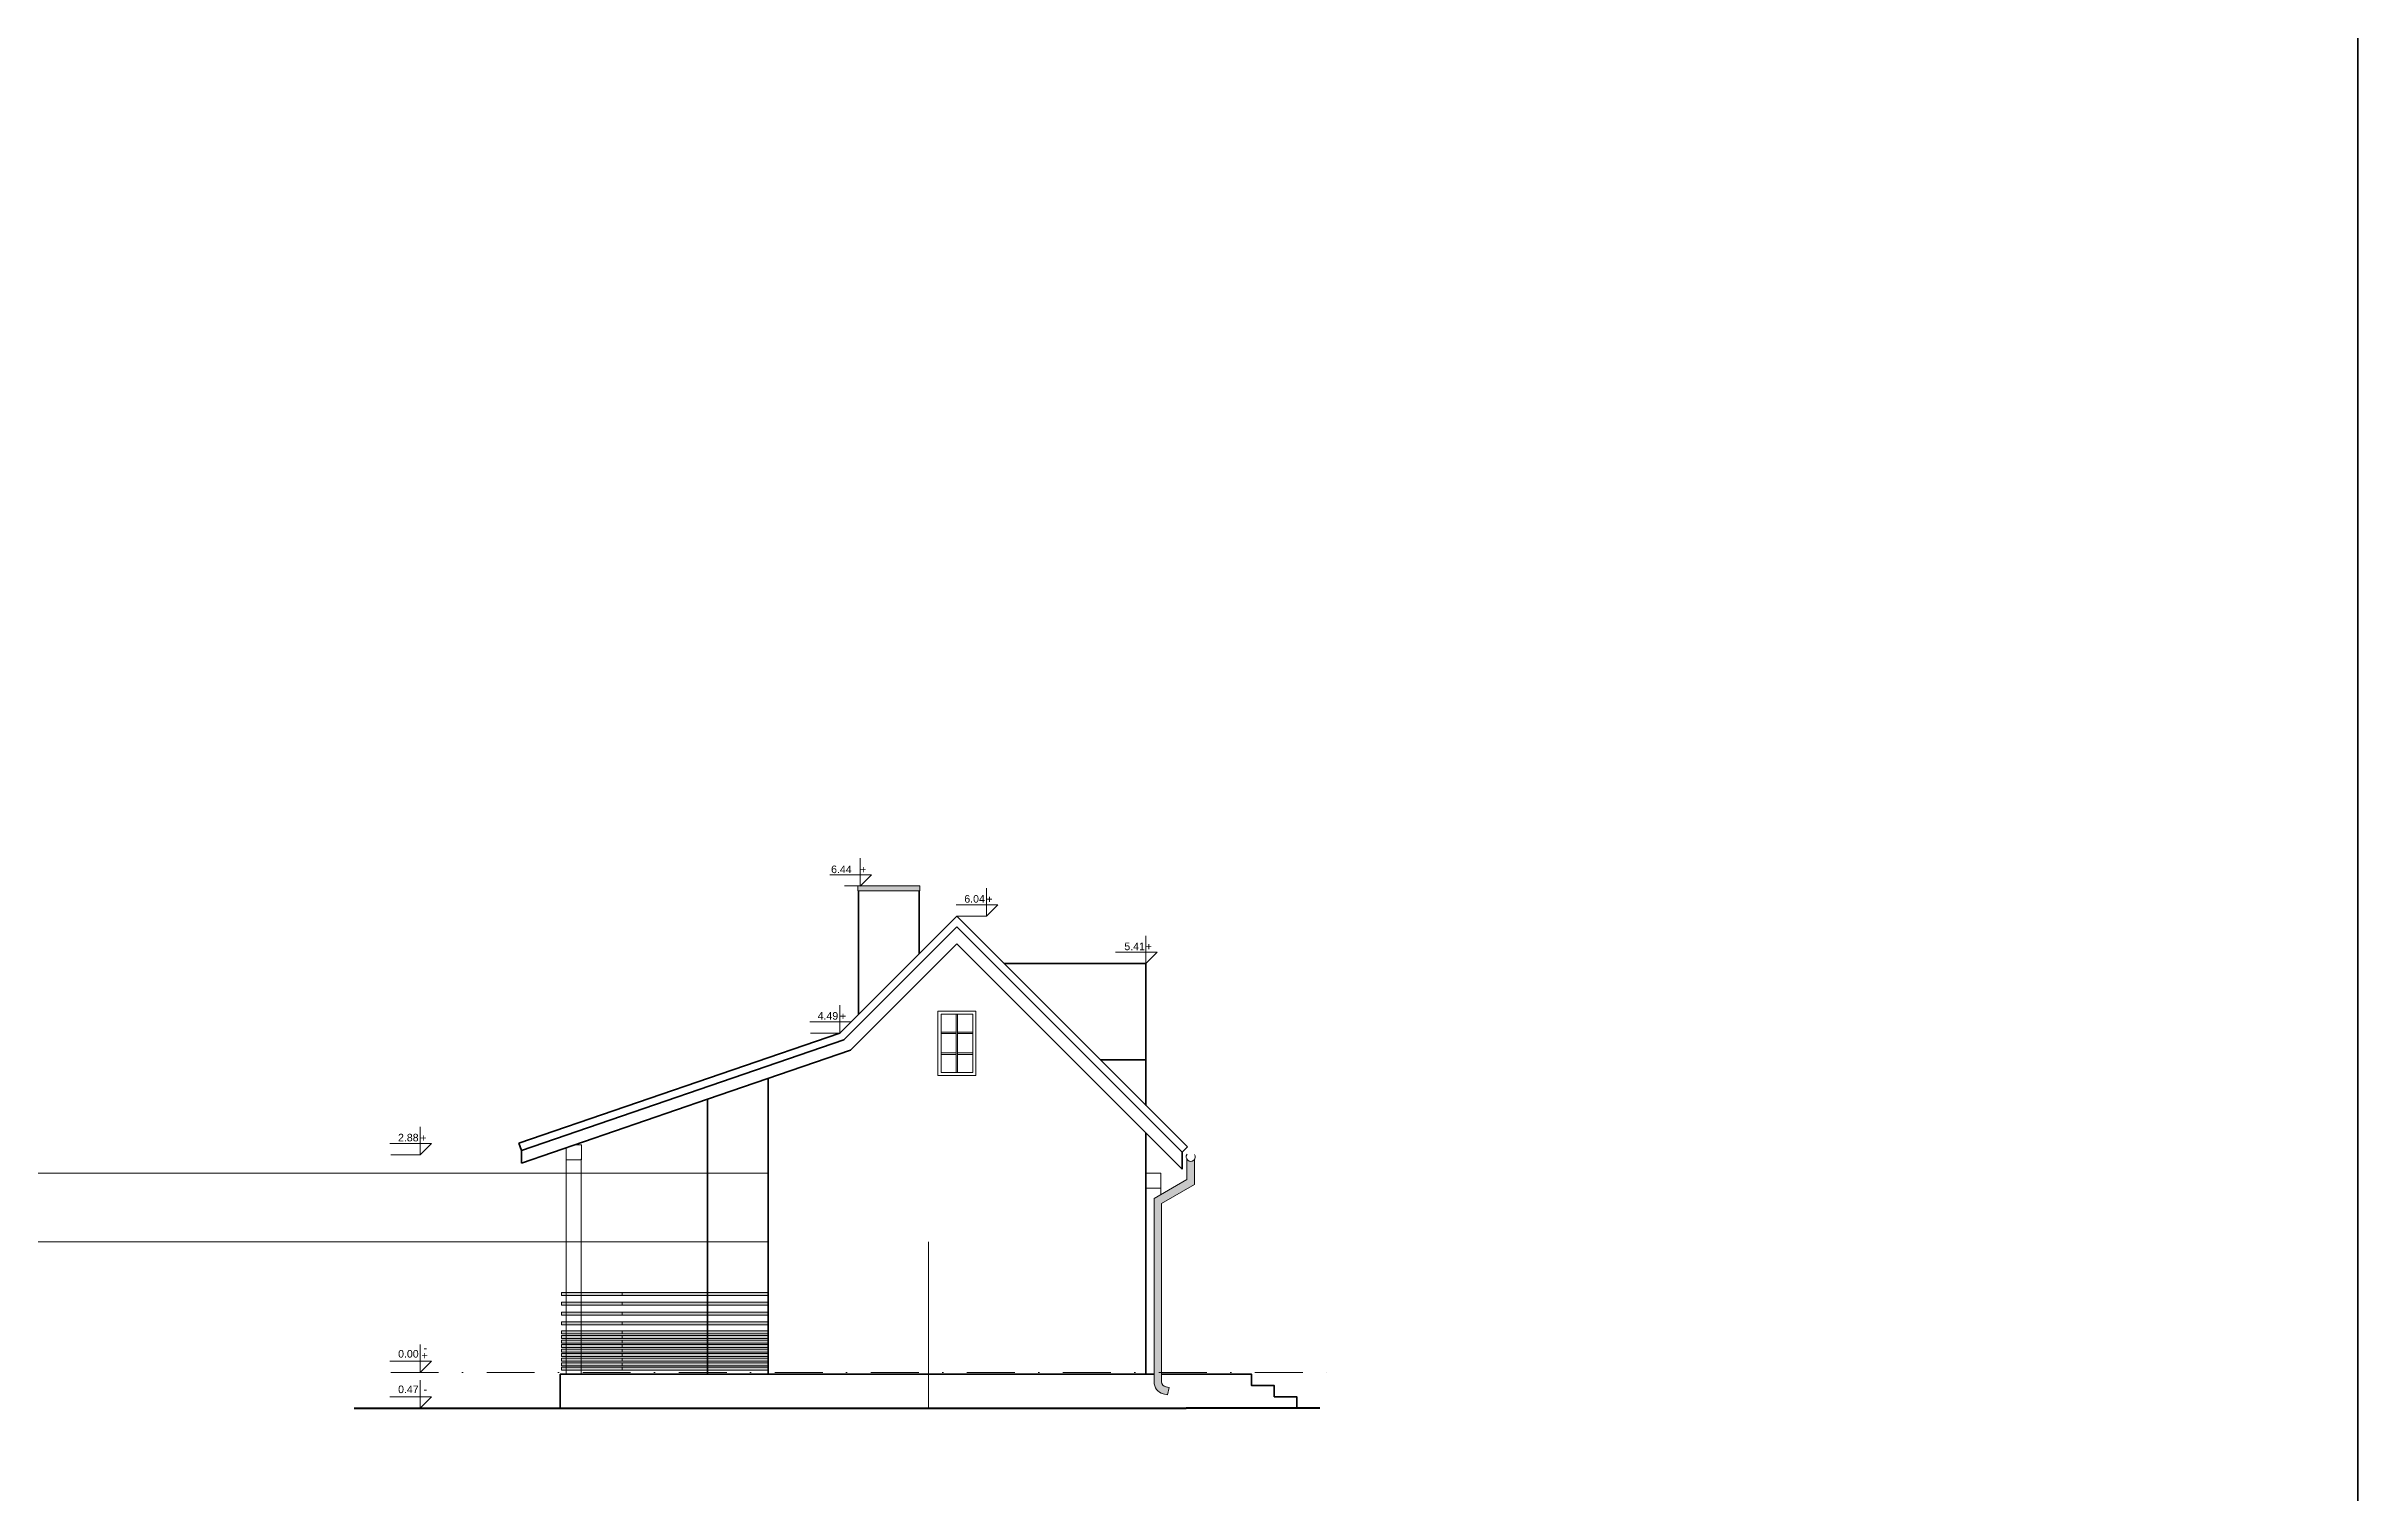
# Model space of a CAD drawing. Header units: millimetres. Extents: x -2481 to 45049, y -11067 to 11055.
# Drawn here: x 16585 to 19645, y 4756 to 6670 of the extents above; entities that cross this region are included whole.
import ezdxf

# ---------------------------------------------------------------- set-up
doc = ezdxf.new("R2010")
doc.units = ezdxf.units.MM
doc.linetypes.add('DASHDOT', pattern=[25.4, 12.7, -6.35, 0, -6.35])
for name, color, linetype, lineweight in [('A-ELEWACJA CIENKA', 11, 'Continuous', 13), ('A-murowane', 3, 'Continuous', 35), ('A-osie', 7, 'DASHDOT', 5), ('A-p.widokowa', 6, 'Continuous', 15), ('A-RYS ELEWACJI', 30, 'Continuous', 35), ('A-wykończenie', 4, 'Continuous', 5), ('B-DACHÓWKA', 250, 'Continuous', 0), ('B-opis', 7, 'Continuous', 0)]:
    doc.layers.add(name, color=color, linetype=linetype, lineweight=lineweight)
doc.layers.add('bowe drewno', color=7, linetype='Continuous', true_color=0x51432a)
doc.layers.add('new drewno jasne', color=7, linetype='Continuous', lineweight=0, true_color=0xc0802e)
doc.styles.get("Standard").update_dxf_attribs({"font": 'arial.ttf'})

# ---------------------------------------------------------------- blocks, each defined once
blk = doc.blocks.new('A$C3A4D36EB')
at = {"layer": 'A-p.widokowa', "ltscale": 5}
h = blk.add_hatch(color=8, dxfattribs=at)
h.dxf.hatch_style = 1
h.paths.add_polyline_path([(11, 95.7), (11, 105.7), (21, 105.7), (21, 95.6, 0.378671), (26.8, 88.8), (31.2, 87.8), (28.9, 78.1), (23.1, 79.4, -0.335722)])
h.paths.add_polyline_path([(11, 337.9), (54.6, 363.2), (54.6, 389.8, 0.536675), (64.6, 389.8), (64.6, 356.6), (21, 331.3), (21, 105.7), (11, 105.7)])
at = {"layer": 'A-ELEWACJA CIENKA'}
for p, q in [((54.6, 389.8), (54.6, 363.2)), ((64.6, 389.8), (64.6, 356.6)), ((54.6, 363.2), (11, 337.9)), ((11, 337.9), (11, 95.4)), ((64.6, 356.6), (21, 331.3)), ((21, 331.3), (21, 95.4)), ((23.1, 79.4), (28.9, 78.1)), ((26.8, 88.8), (31.2, 87.8)), ((31.2, 87.8), (28.9, 78.1))]:
    blk.add_line(p, q, dxfattribs=at)
for centre, radius, start, end in [((59.6, 393.1), 6, 145.1857, 33.4096), ((27.8, 95.5), 16.8, 180.4887, 253.7434), ((27.8, 95.5), 6.76, 180.4887, 262.1915)]:
    blk.add_arc(centre, radius, start, end, dxfattribs=at)
blk = doc.blocks.new('A$C53240CB0')
at = {"layer": 'new drewno jasne', "ltscale": 5}
h = blk.add_hatch(color=256, dxfattribs=at)
h.dxf.hatch_style = 1
h.paths.add_polyline_path([(-10, 108), (183.2, 108), (183.2, 104), (-10, 104)])
h = blk.add_hatch(color=256, dxfattribs=at)
h.dxf.hatch_style = 1
h.paths.add_polyline_path([(-10, 95), (183.2, 95), (183.2, 91), (-10, 91)])
h = blk.add_hatch(color=256, dxfattribs=at)
h.dxf.hatch_style = 1
h.paths.add_polyline_path([(-10, 82), (183.2, 82), (183.2, 78), (-10, 78)])
h = blk.add_hatch(color=256, dxfattribs=at)
h.dxf.hatch_style = 1
h.paths.add_polyline_path([(-10, 69), (183.2, 69), (183.2, 65), (-10, 65)])
h = blk.add_hatch(color=256, dxfattribs=at)
h.dxf.hatch_style = 1
h.paths.add_polyline_path([(-10, 57), (183.2, 57), (183.2, 53), (-10, 53)])
h = blk.add_hatch(color=256, dxfattribs=at)
h.dxf.hatch_style = 1
h.paths.add_polyline_path([(-10, 51), (183.2, 51), (183.2, 47), (-10, 47)])
h = blk.add_hatch(color=256, dxfattribs=at)
h.dxf.hatch_style = 1
h.paths.add_polyline_path([(-10, 45), (183.2, 45), (183.2, 41), (-10, 41)])
h = blk.add_hatch(color=256, dxfattribs=at)
h.dxf.hatch_style = 1
h.paths.add_polyline_path([(-10, 39), (183.2, 39), (183.2, 35), (-10, 35)])
h = blk.add_hatch(color=256, dxfattribs=at)
h.dxf.hatch_style = 1
h.paths.add_polyline_path([(-10, 33), (183.2, 33), (183.2, 29), (-10, 29)])
h = blk.add_hatch(color=256, dxfattribs=at)
h.dxf.hatch_style = 1
h.paths.add_polyline_path([(-10, 27), (183.2, 27), (183.2, 23), (-10, 23)])
h = blk.add_hatch(color=256, dxfattribs=at)
h.dxf.hatch_style = 1
h.paths.add_polyline_path([(-10, 21), (183.2, 21), (183.2, 17), (-10, 17)])
h = blk.add_hatch(color=256, dxfattribs=at)
h.dxf.hatch_style = 1
h.paths.add_polyline_path([(-10, 15), (183.2, 15), (183.2, 11), (-10, 11)])
h = blk.add_hatch(color=256, dxfattribs=at)
h.dxf.hatch_style = 1
h.paths.add_polyline_path([(-10, 9), (183.2, 9), (183.2, 5), (-10, 5)])
at = {"layer": 'A-p.widokowa', "ltscale": 5}
for p, q in [((-10, 57), (183.2, 57)), ((-10, 53), (-10, 57)), ((183.2, 53), (-10, 53)), ((183.2, 57), (183.2, 53))]:
    blk.add_line(p, q, dxfattribs=at)
for points in [[(-10, 108), (183.2, 108), (183.2, 104), (-10, 104)], [(-10, 95), (183.2, 95), (183.2, 91), (-10, 91)], [(-10, 82), (183.2, 82), (183.2, 78), (-10, 78)], [(-10, 69), (183.2, 69), (183.2, 65), (-10, 65)], [(-10, 51), (183.2, 51), (183.2, 47), (-10, 47)], [(-10, 45), (183.2, 45), (183.2, 41), (-10, 41)], [(-10, 39), (183.2, 39), (183.2, 35), (-10, 35)], [(-10, 33), (183.2, 33), (183.2, 29), (-10, 29)], [(-10, 27), (183.2, 27), (183.2, 23), (-10, 23)], [(-10, 21), (183.2, 21), (183.2, 17), (-10, 17)], [(-10, 15), (183.2, 15), (183.2, 11), (-10, 11)], [(-10, 9), (183.2, 9), (183.2, 5), (-10, 5)]]:
    blk.add_lwpolyline(points, close=True, dxfattribs=at)

msp = doc.modelspace()

# ---------------------------------------------------------------- hatches: boundary and pattern name
at = {"layer": 'bowe drewno'}
h = msp.add_hatch(color=256, dxfattribs=at)
h.dxf.hatch_style = 1
h.paths.add_polyline_path([(17659.73, 5552.29), (17659.73, 5558.67), (17741.68, 5558.67), (17741.68, 5552.29)])

# ---------------------------------------------------------------- linework, layer by layer
at = {"layer": 'A-ELEWACJA CIENKA', "ltscale": 5}
for p, q in [((17789.68, 5388.76), (17789.68, 5311.76)), ((17791.68, 5388.76), (17791.68, 5311.76)), ((17789.68, 5365.26), (17769.68, 5365.26)), ((17789.68, 5363.26), (17769.68, 5363.26)), ((17811.68, 5365.26), (17791.68, 5365.26)), ((17811.68, 5363.26), (17791.68, 5363.26)), ((17789.68, 5337.76), (17769.68, 5337.76)), ((17789.68, 5335.76), (17769.68, 5335.76)), ((17811.68, 5337.76), (17791.68, 5337.76)), ((17811.68, 5335.76), (17791.68, 5335.76)), ((17765.68, 5307.76), (17815.06, 5307.76))]:
    msp.add_line(p, q, dxfattribs=at)
at = {"layer": 'A-ELEWACJA CIENKA'}
msp.add_line((17041.14, 4867.76), (17080.21, 4867.76), dxfattribs=at)
msp.add_lwpolyline([(17741.68, 5552.29), (17659.73, 5552.29), (17659.73, 5558.67), (17741.68, 5558.67)], close=True, dxfattribs=at)
at = {"layer": 'A-ELEWACJA CIENKA', "ltscale": 5}
for points in [[(17765.68, 5307.76), (17815.68, 5307.76), (17815.68, 5392.76), (17765.68, 5392.76)], [(17769.68, 5311.76), (17811.68, 5311.76), (17811.68, 5388.76), (17769.68, 5388.76)]]:
    msp.add_lwpolyline(points, close=True, dxfattribs=at)
at = {"layer": 'A-murowane'}
msp.add_lwpolyline([(260.68, 11054.88), (19645.25, 11054.88), (19645.25, 2841.68), (260.68, 2841.68)], close=True, dxfattribs=at)
at = {"layer": 'A-osie', "color": 251, "ltscale": 5}
msp.add_line((17041.14, 4914.76), (18290.58, 4914.76), dxfattribs=at)
at = {"layer": 'A-p.widokowa'}
for p, q in [((17680.82, 5558.67), (17641.75, 5558.67)), ((17790.68, 5518.67), (17829.75, 5518.67)), ((17596.76, 5363.82), (17635.83, 5363.82)), ((17041.14, 5202.76), (17080.21, 5202.76)), ((18060.68, 5150.15), (18060.68, 5158.62)), ((17041.14, 4914.76), (17080.21, 4914.76))]:
    msp.add_line(p, q, dxfattribs=at)
at = {"layer": 'A-p.widokowa', "ltscale": 5}
for p, q in [((17540.68, 5178.33), (13460.26, 5178.33)), ((17273.46, 4912.76), (17273.46, 5197.41)), ((17273.63, 5195.99), (17293.63, 5195.99)), ((17293.46, 4912.76), (17293.46, 5197.41)), ((17540.68, 5087.76), (13460.26, 5087.76)), ((17753.18, 4867.76), (17753.18, 5087.76)), ((16992.76, 4867.76), (17265.68, 4867.76)), ((17265.68, 4867.76), (18240.68, 4867.76))]:
    msp.add_line(p, q, dxfattribs=at)
at = {"layer": 'A-p.widokowa'}
for points in [[(17622.57, 5573.39), (17677.57, 5573.39), (17662.57, 5558.39), (17662.57, 5595.32)], [(17789.75, 5533.67), (17844.75, 5533.67), (17829.75, 5518.67), (17829.75, 5555.6)], [(18000.68, 5470.76), (18055.68, 5470.76), (18040.68, 5455.76), (18040.68, 5492.68)], [(17595.83, 5378.82), (17650.83, 5378.82), (17635.83, 5363.82), (17635.83, 5400.75)], [(17040.21, 5217.76), (17095.21, 5217.76), (17080.21, 5202.76), (17080.21, 5239.68)], [(18060.68, 5178.62), (18040.68, 5178.62), (18040.68, 5158.62), (18060.68, 5158.62), (18060.68, 5178.62)], [(17040.21, 4929.76), (17095.21, 4929.76), (17080.21, 4914.76), (17080.21, 4951.68)], [(17040.21, 4882.76), (17095.21, 4882.76), (17080.21, 4867.76), (17080.21, 4904.68)]]:
    msp.add_lwpolyline(points, dxfattribs=at)
at = {"layer": 'A-p.widokowa', "color": 251, "ltscale": 5}
msp.add_lwpolyline([(17811.68, 5388.76), (17769.68, 5388.76), (17769.68, 5311.76), (17811.68, 5311.76)], close=True, dxfattribs=at)
at = {"layer": 'A-p.widokowa', "ltscale": 5}
for points in [[(17273.63, 5195.99), (17293.63, 5195.99), (17293.63, 5215.99), (17285.04, 5215.99)], [(17273.63, 5212.08), (17273.63, 5195.99)]]:
    msp.add_lwpolyline(points, dxfattribs=at)
at = {"layer": 'A-RYS ELEWACJI'}
for p, q in [((17660.68, 5388.67), (17660.68, 5552.29)), ((17740.92, 5468.91), (17740.68, 5552.29)), ((17635.83, 5363.82), (17790.68, 5518.67)), ((17790.68, 5518.67), (18040.68, 5268.67)), ((17790.68, 5504.53), (17641.26, 5355.11)), ((17790.68, 5481.9), (17649.96, 5341.18)), ((17790.68, 5504.53), (18088.96, 5206.24)), ((17790.68, 5481.9), (18088.96, 5183.62)), ((17853.59, 5455.76), (18040.68, 5455.76)), ((18040.68, 5267.99), (18040.68, 5455.76)), ((17635.83, 5363.82), (17210.94, 5218.06)), ((17641.26, 5355.11), (17214.19, 5208.6)), ((17460.68, 5276.25), (17649.96, 5341.18)), ((18040.68, 5328.66), (17980.69, 5328.66)), ((17540.68, 5303.69), (17540.68, 4912.76)), ((18040.68, 5268.67), (18096.04, 5213.32)), ((17210.94, 5218.06), (17214.19, 5208.6)), ((17214.19, 5208.6), (17214.19, 5191.69)), ((18040.68, 5124.76), (18040.68, 5231.9)), ((18088.96, 5206.24), (18096.04, 5213.32)), ((18088.96, 5183.62), (18088.96, 5206.24)), ((17265.68, 4867.76), (17265.68, 4912.76)), ((18040.68, 4912.76), (17265.68, 4912.76)), ((18051.18, 4912.76), (18040.68, 4912.76))]:
    msp.add_line(p, q, dxfattribs=at)
for points in [[(17465.68, 4912.76), (17460.68, 4912.76), (17460.68, 5276.25), (17214.19, 5191.69)], [(18040.68, 5124.76), (18040.68, 4912.76)], [(18035.68, 4912.76), (18040.68, 4912.76), (18040.68, 4914.76)], [(18061.68, 4912.76), (18061.68, 4912.76), (18180.68, 4912.76), (18180.68, 4897.76), (18210.68, 4897.76), (18210.68, 4882.76)], [(18210.68, 4882.76), (18240.68, 4882.76), (18240.68, 4867.76)]]:
    msp.add_lwpolyline(points, dxfattribs=at)
at = {"layer": 'A-wykończenie', "lineweight": 158}
for p, q in [((16992.76, 4867.76), (17888.08, 4867.76)), ((17888.08, 4867.76), (18094.35, 4867.76)), ((18271.36, 4867.76), (18094.35, 4867.76))]:
    msp.add_line(p, q, dxfattribs=at)
at = {"layer": 'B-DACHÓWKA', "transparency": 33554636}
msp.add_line((17791.68, 5388.76), (17791.68, 5311.76), dxfattribs=at)

# ---------------------------------------------------------------- block references
at = {"layer": 'A-ELEWACJA CIENKA'}
msp.add_blockref('A$C3A4D36EB', (18040.68, 4807.03), dxfattribs=at)
at = {"layer": 'A-p.widokowa', "color": 251, "ltscale": 5}
for p in [(17277.46, 4912.76), (17357.46, 4912.76)]:
    msp.add_blockref('A$C53240CB0', p, dxfattribs=at)

# ---------------------------------------------------------------- texts
at = {"layer": 'B-opis', "char_height": 10}
for s, insert, attachment_point in [('6.44', (17651.39, 5585.54), 3), ('+', (17670.79, 5585.26), 3), ('\\pi-6.4231;6.04', (17806.94, 5546.5), 1), ('+', (17837.97, 5546.22), 3), ('\\pi-5.4511;5.41', (18017.87, 5483.59), 1), ('+', (18048.9, 5483.31), 3), ('\\pi-6.6277;4.49', (17613.02, 5391.65), 1), ('+', (17644.05, 5391.37), 3), ('\\pi-6.5118;2.88', (17057.39, 5230.59), 1), ('+', (17088.43, 5230.31), 3), ('\\pi-6.3992;0.00', (17057.39, 4944.51), 1), ('+', (17090.23, 4942.31), 3), ('-', (17089.23, 4952.31), 3), ('\\pi-6.4163;0.47', (17057.39, 4897.51), 1), ('-', (17089.23, 4897.44), 3)]:
    msp.add_mtext_dynamic_manual_height_columns(s, width=13.1429, gutter_width=12.5, heights=[0], dxfattribs=dict(at, insert=insert, attachment_point=attachment_point))

doc.saveas('drawing.dxf')
